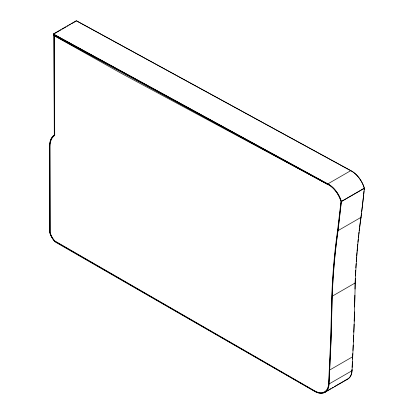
<?xml version="1.0" encoding="UTF-8"?>
<svg xmlns="http://www.w3.org/2000/svg" width="414" height="414" viewBox="0 0 414 414"><rect width="100%" height="100%" fill="white"/><g stroke="black" fill="none" stroke-linecap="round" stroke-linejoin="round"><path stroke-width="0.62" d="M53.344 33.984L327.831 183.894A19.411 11.209 60 0 1 341.4 201.546L338.052 230.614A785.192 453.335 60 0 0 332.23 296.201L331.122 339.433L329.052 383.969A20.405 11.783 60 0 1 314.547 391.287L55.233 241.967A13.248 7.649 60 0 1 49.597 232L49.597 146.147A25.021 14.443 60 0 1 54.286 135L53.903 35.537L53.344 35.211L53.344 33.984L76.347 20.7L350.834 170.615A19.411 11.209 60 0 1 364.403 188.261L361.06 217.329A785.192 453.335 60 0 0 355.238 282.922L354.13 326.149L352.055 370.69A20.405 11.783 60 0 1 346.109 379.783M355 289.05L355.103 282.84A785.384 453.444 60 0 1 355.284 278.456M354.881 295.249L354.596 306.991M354.462 311.923L354.167 321.155M354.063 324.224L353.768 332.199M353.639 335.257L353.354 341.98M352.961 350.518L353.22 345.033M352.806 353.556L352.521 359.145M351.993 369.324L351.926 370.597A20.224 11.675 60 0 1 347.429 379.095L334.279 386.681M352.091 367.42L352.386 361.691M340.675 199.714L341.265 201.494L337.922 230.515A785.384 453.444 60 0 0 332.1 296.124L330.993 339.351L328.918 383.881A20.224 11.675 60 0 1 314.542 391.137L54.643 241.181A13.062 7.54 60 0 1 49.965 232.906L49.727 146.225A24.835 14.34 60 0 1 53.67 135.699L54.42 135.13L54.037 35.459L53.473 35.138L53.473 34.207L61.143 29.777M364.108 190.031L364.268 188.215L363.683 186.429A19.23 11.1 60 0 0 352.723 171.867M363.994 191.247L363.694 194.311M363.575 195.537L362.85 202.229M362.783 202.834L361.665 211.864M361.505 213.06L360.925 217.231A785.384 453.444 60 0 0 359.585 227.26M62.24 29.146L66.074 26.931M67.166 26.299L68.263 25.668M69.361 25.037L70.452 24.4M71.55 23.769L76.481 20.923L350.839 170.77A19.23 11.1 60 0 1 352.252 171.567M327.831 183.894L350.834 170.615M341.265 201.494L364.268 188.215M341.4 201.546L364.403 188.261M338.052 230.614L361.06 217.329M332.23 296.201L355.238 282.922M329.782 369.966L352.785 356.682M329.052 383.969L352.055 370.69M324.969 392.058L330.993 388.58M332.09 387.949L333.187 387.318M324.509 392.539L347.517 379.255M328.54 184.799L120.557 72.952L53.903 35.537M54.343 35.64L329.239 185.198A18.79 10.847 60 0 1 340.406 199.724L340.95 201.375L340.743 203.704L337.617 230.287A785.829 453.703 60 0 0 331.795 295.932L330.688 339.159L328.612 383.674A19.8 11.432 60 0 1 314.531 390.78L54.772 240.932A12.627 7.292 60 0 1 50.244 232.932L50.032 146.406A24.405 14.092 60 0 1 53.908 136.056L54.726 135.44L54.343 35.283L53.779 34.729L327.841 184.406M53.473 34.207L327.831 184.049A19.23 11.1 60 0 1 340.675 199.714M355.403 275.957A785.384 453.444 60 0 1 355.693 270.363M355.838 267.884A785.384 453.444 60 0 1 356.112 263.558M356.242 261.71A785.384 453.444 60 0 1 356.552 257.415M356.651 256.188A785.384 453.444 60 0 1 356.946 252.524M357.049 251.303A785.384 453.444 60 0 1 357.375 247.66M357.484 246.444A785.384 453.444 60 0 1 357.717 244.027M357.898 242.216A785.384 453.444 60 0 1 358.208 239.204M358.333 238.003A785.384 453.444 60 0 1 358.596 235.602M358.731 234.407A785.384 453.444 60 0 1 359.005 232.016M359.145 230.826A785.384 453.444 60 0 1 359.435 228.445"/></g></svg>
